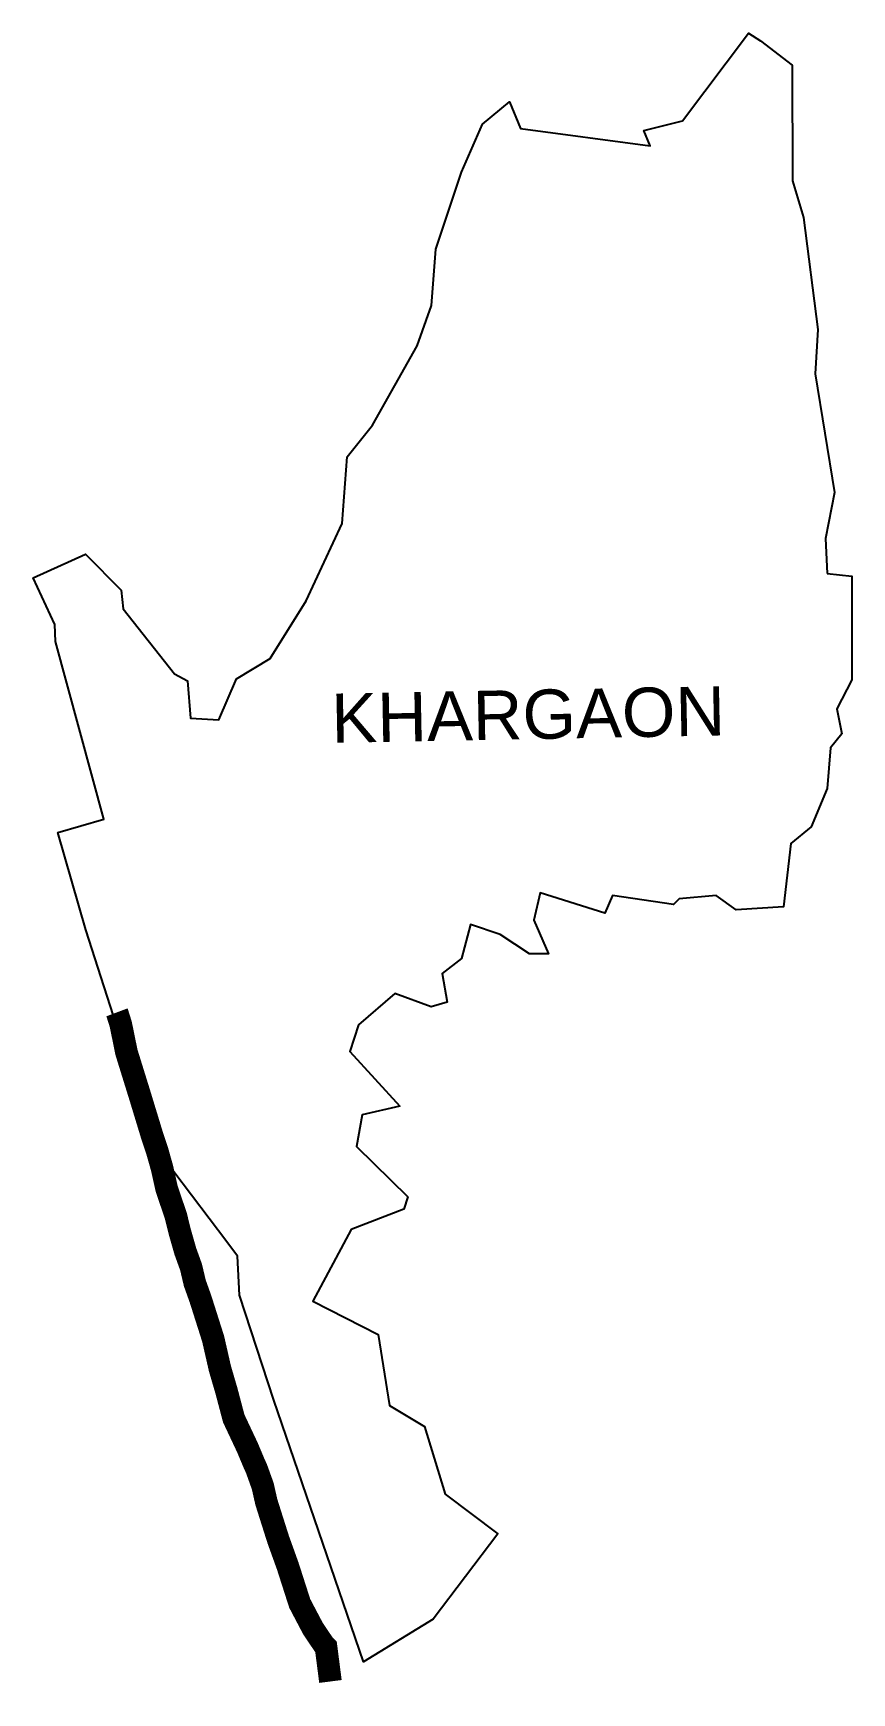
# Model space of a CAD drawing. Header units: metres. Extents: x 287585 to 289392, y 1999655 to 2003319.
import ezdxf

# ---------------------------------------------------------------- set-up
doc = ezdxf.new("R2010")
doc.units = ezdxf.units.M
for name, color, linetype in [('UNPROTECTED', 130, 'Continuous'), ('village', 3, 'Continuous'), ('VILLAGE NAME', 250, 'Continuous')]:
    doc.layers.add(name, color=color, linetype=linetype)
doc.styles.get("Standard").update_dxf_attribs({"font": 'simplex.shx'})

msp = doc.modelspace()

# ---------------------------------------------------------------- linework, layer by layer
at = {"layer": 'UNPROTECTED', "flags": 128}
msp.add_lwpolyline([(287769.6, 2001157.1, 50, 50, 0), (287770.5, 2001154.7, 50, 50, 0), (287778, 2001130.8, 50, 50, 0), (287790.7, 2001068.6, 50, 50, 0), (287820.4, 2000972.9, 50, 50, 0), (287847.9, 2000882.6, 50, 50, 0), (287858.3, 2000851.6, 50, 50, 0), (287869.2, 2000813.2, 50, 50, 0), (287879.2, 2000768.3, 50, 50, 0), (287899.7, 2000707.4, 50, 50, 0), (287908.7, 2000671.2, 50, 50, 0), (287920.6, 2000629.5, 50, 50, 0), (287925.1, 2000617, 50, 50, 0), (287933.2, 2000594.6, 50, 50, 0), (287941.4, 2000559.7, 50, 50, 0), (287954.3, 2000523.5, 50, 50, 0), (287963, 2000496, 50, 50, 0), (287982, 2000436.2, 50, 50, 0), (287996.9, 2000370.7, 50, 50, 0), (288011, 2000322.6, 50, 50, 0), (288027.5, 2000260.3, 50, 50, 0), (288057.7, 2000196.1, 50, 50, 0), (288072, 2000162, 50, 50, 0), (288077.7, 2000149.4, 50, 50, 0), (288091.4, 2000111.3, 50, 50, 0), (288099.4, 2000076, 50, 50, 0), (288113.1, 2000032.6, 50, 50, 0), (288125.8, 1999992.6, 50, 50, 0), (288146.7, 1999934.5, 50, 50, 0), (288173.1, 1999852.2, 50, 50, 0), (288202.2, 1999796.8, 50, 50, 0), (288225.8, 1999761.7, 50, 50, 0), (288231.1, 1999756.2, 50, 50, 0), (288240.9, 1999679.8, 0, 0, 0)], format="xyseb", dxfattribs=at)
at = {"layer": 'village', "flags": 128}
msp.add_lwpolyline([(289285, 2002912), (289316.7, 2002664.5)], dxfattribs=at)
at = {"layer": 'village'}
for points in [[(289337.2, 2002125.6, 0), (289391.8, 2002120.1, 0), (289391.6, 2001890.9, 0), (289358.7, 2001827.1, 0), (289369.6, 2001772.3, 0), (289344.5, 2001740.8, 0), (289337.2, 2001651.5, 0), (289301.8, 2001566.7, 0), (289257.2, 2001529.8, 0), (289240.9, 2001390.1, 0), (289136.6, 2001383.2, 0), (289092.4, 2001414.8, 0), (289010.9, 2001407.9, 0), (288998.5, 2001395.3, 0), (288863.2, 2001415.3, 0), (288846.4, 2001376.1, 0), (288703.9, 2001420.6, 0), (288690.2, 2001360.4, 0), (288722, 2001286.3, 0), (288680.3, 2001285.9, 0), (288615.8, 2001328.9, 0), (288550.4, 2001351, 0), (288530.1, 2001276.1, 0), (288487.6, 2001243.1, 0), (288498.5, 2001179.3, 0), (288463.6, 2001169.6, 0), (288382.8, 2001198.5, 0), (288302.5, 2001129.2, 0), (288283.6, 2001070.8, 0), (288394, 2000950.3, 0), (288310.9, 2000931, 0), (288298.3, 2000860.8, 0), (288412, 2000749.9, 0), (288403, 2000722.8, 0), (288286.9, 2000677.9, 0), (288202, 2000519.3, 0), (288346.2, 2000446, 0), (288370.9, 2000289.3, 0), (288448.2, 2000242.5, 0), (288494.5, 2000093.2, 0), (288610.3, 2000005.7, 0), (288467.6, 1999817.3, 0), (288313.6, 1999723.5, 0), (288115.9, 2000301, 0), (288039.8, 2000532.8, 0), (288035.9, 2000618.9, 0), (288012.4, 2000650.1, 0), (287856.3, 2000856.8, 0), (287700.6, 2001339.2, 0), (287639, 2001553.8, 0), (287740.7, 2001583.6, 0), (287634, 2001975.8, 0), (287632.3, 2002013.4, 0), (287584.7, 2002116.2, 0), (287700.3, 2002168.9, 0), (287778.9, 2002089, 0), (287783.3, 2002047.8, 0), (287896.9, 2001904.7, 0), (287925.7, 2001888.7, 0), (287932.1, 2001806.4, 0), (287994.4, 2001802.9, 0), (288033.8, 2001893.5, 0), (288108, 2001938.1, 0), (288187.4, 2002065.8, 0), (288266.7, 2002236.6, 0), (288278, 2002383.2, 0), (288333.5, 2002453.5, 0), (288432.1, 2002628.8, 0), (288464.2, 2002717.4, 0), (288473.7, 2002842.2, 0), (288530.1, 2003011.8, 0), (288576.7, 2003118.2, 0), (288636.1, 2003167.5, 0), (288660.7, 2003108.3, 0), (288946.4, 2003070.1, 0), (288932.6, 2003103.9, 0), (289017.8, 2003125.5, 0), (289163.7, 2003318.9, 0), (289190.2, 2003302.3, 0), (289260.3, 2003248.4, 0), (289260.7, 2002993, 0), (289285, 2002912, 0)], [(289316.7, 2002664.5, 0), (289310.7, 2002566.6, 0), (289353.4, 2002304.5, 0), (289333.4, 2002203.3, 0), (289337.2, 2002125.6, 0)]]:
    msp.add_polyline3d(points, dxfattribs=at)

# ---------------------------------------------------------------- texts
at = {"layer": 'VILLAGE NAME', "insert": (288241.7, 2001860.6), "char_height": 108.748, "attachment_point": 1, "rotation": 1.1028}
msp.add_mtext_dynamic_manual_height_columns('{\\fArial|b0|i0|c0|p34;KHARGAON}', width=726.929, gutter_width=543.7, heights=[0], dxfattribs=at)

doc.saveas('drawing.dxf')
